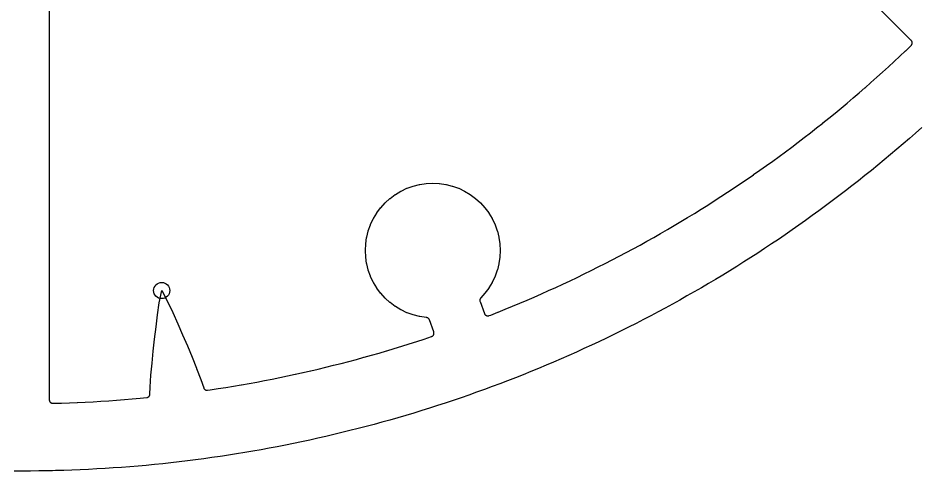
# Model space of a CAD drawing. Header units: millimetres. Extents: x -94 to 94, y -94 to 94.
# Drawn here: x -0.3 to 62.6, y -94.5 to -62.7 of the extents above; entities that cross this region are included whole.
import ezdxf

# ---------------------------------------------------------------- set-up
doc = ezdxf.new("R2010")
doc.units = ezdxf.units.MM
for name, color, linetype in [('CUT_INNER', 6, 'Continuous'), ('CUT_OUTER', 1, 'Continuous'), ('ENGRAVE', 7, 'Continuous')]:
    doc.layers.add(name, color=color, linetype=linetype)

msp = doc.modelspace()

# ---------------------------------------------------------------- linework, layer by layer
at = {"layer": 'CUT_INNER'}
msp.add_lwpolyline([(1.89, -56.3404), (1.89, -89.4993), (1.8912, -89.5241), (1.8949, -89.5487), (1.9011, -89.5728), (1.9095, -89.5962), (1.9203, -89.6186), (1.9333, -89.6398), (1.9482, -89.6597), (1.9651, -89.6779), (1.9837, -89.6944), (2.0039, -89.709), (2.0254, -89.7215), (2.0481, -89.7317), (2.0716, -89.7397), (2.0958, -89.7453), (2.1205, -89.7485), (2.1454, -89.7492), (2.2024, -89.748), (2.204, -89.7479), (2.7531, -89.7328), (2.7546, -89.7327), (3.3036, -89.7142), (3.3051, -89.7141), (3.854, -89.6922), (3.8555, -89.6922), (4.4043, -89.6669), (4.4058, -89.6668), (4.9544, -89.6382), (4.9559, -89.6381), (5.5043, -89.6061), (5.5058, -89.606), (6.054, -89.5706), (6.0555, -89.5705), (6.6035, -89.5318), (6.605, -89.5317), (7.1527, -89.4896), (7.1543, -89.4895), (7.7017, -89.444), (7.7032, -89.4439), (8.2504, -89.3951), (8.2519, -89.3949), (8.7144, -89.3508), (8.7381, -89.3474), (8.7613, -89.3418), (8.7838, -89.3339), (8.8056, -89.324), (8.8262, -89.312), (8.8457, -89.2981), (8.8637, -89.2824), (8.8801, -89.2651), (8.8948, -89.2463), (8.9077, -89.2261), (8.9185, -89.2048), (8.9273, -89.1826), (8.9339, -89.1597), (8.9383, -89.1362), (8.9405, -89.1124), (8.9615, -88.6093), (8.9617, -88.6063), (9.0168, -87.7701), (9.017, -87.7677), (9.0889, -86.9284), (9.089, -86.9265), (9.174, -86.0848), (9.1741, -86.0834), (9.2688, -85.2403), (9.371, -84.3943), (9.4793, -83.5473), (9.4794, -83.546), (9.5964, -82.7022), (9.5977, -82.6948), (9.7672, -81.8484), (9.7686, -81.843), (9.7713, -81.8475), (10.1794, -82.6085), (10.1827, -82.6152), (10.5396, -83.3887), (10.5401, -83.3899), (10.8889, -84.1674), (11.2322, -84.9471), (11.5684, -85.7282), (11.5689, -85.7295), (11.8945, -86.5104), (11.8952, -86.5121), (12.2076, -87.2944), (12.2085, -87.2966), (12.504, -88.0808), (12.505, -88.0837), (12.7087, -88.6663), (12.718, -88.6891), (12.7294, -88.7109), (12.743, -88.7314), (12.7585, -88.7506), (12.7758, -88.7681), (12.7947, -88.7838), (12.8151, -88.7976), (12.8367, -88.8093), (12.8594, -88.8188), (12.883, -88.8261), (12.9071, -88.831), (12.9316, -88.8335), (12.9562, -88.8335), (12.9807, -88.8312), (13.172, -88.8034), (13.1735, -88.8032), (13.7166, -88.7209), (13.7181, -88.7207), (14.2607, -88.6351), (14.2622, -88.6349), (14.8043, -88.5459), (14.8058, -88.5457), (15.3473, -88.4534), (15.3489, -88.4532), (15.8898, -88.3576), (15.8913, -88.3573), (16.4317, -88.2584), (16.4332, -88.2582), (16.9729, -88.1559), (16.9744, -88.1557), (17.5135, -88.0501), (17.515, -88.0498), (18.0534, -87.941), (18.0549, -87.9407), (18.5927, -87.8286), (18.5942, -87.8283), (19.1312, -87.7129), (19.1327, -87.7125), (19.6691, -87.5938), (19.6706, -87.5935), (20.2062, -87.4715), (20.2077, -87.4711), (20.7425, -87.3459), (20.744, -87.3455), (21.278, -87.2169), (21.2795, -87.2166), (21.8128, -87.0847), (21.8143, -87.0844), (22.3467, -86.9493), (22.3482, -86.9489), (22.8798, -86.8105), (22.8813, -86.8101), (23.4121, -86.6685), (23.4135, -86.6681), (23.9434, -86.5232), (23.9449, -86.5228), (24.4738, -86.3747), (24.4753, -86.3742), (25.0034, -86.2229), (25.0048, -86.2224), (25.532, -86.0678), (25.5334, -86.0674), (26.0596, -85.9095), (26.061, -85.9091), (26.5862, -85.748), (26.5877, -85.7476), (27.1119, -85.5833), (27.1133, -85.5828), (27.6365, -85.4153), (27.6379, -85.4148), (28.16, -85.2441), (28.1615, -85.2436), (28.6788, -85.071), (28.7021, -85.0619), (28.7243, -85.0506), (28.7453, -85.0371), (28.7648, -85.0215), (28.7827, -85.0041), (28.7988, -84.9851), (28.8128, -84.9645), (28.8248, -84.9426), (28.8345, -84.9196), (28.8419, -84.8957), (28.8468, -84.8713), (28.8493, -84.8464), (28.8494, -84.8215), (28.8469, -84.7967), (28.8419, -84.7722), (28.8346, -84.7483), (28.5256, -83.8993), (28.5156, -83.8758), (28.5033, -83.8534), (28.4888, -83.8324), (28.4722, -83.813), (28.4537, -83.7953), (28.4335, -83.7797), (28.4118, -83.7662), (28.3889, -83.7549), (28.3649, -83.7461), (28.3402, -83.7398), (28.3149, -83.736), (28.2963, -83.7342), (27.8499, -83.668), (27.8378, -83.6656), (27.4, -83.5559), (27.3882, -83.5523), (26.9632, -83.4002), (26.9519, -83.3956), (26.5438, -83.2025), (26.533, -83.1968), (26.1458, -82.9647), (26.1356, -82.9579), (25.773, -82.689), (25.7635, -82.6812), (25.4291, -82.378), (25.4204, -82.3694), (25.1173, -82.0349), (25.1095, -82.0254), (24.8406, -81.6628), (24.8338, -81.6527), (24.6017, -81.2655), (24.5959, -81.2546), (24.4029, -80.8466), (24.3982, -80.8352), (24.2461, -80.4102), (24.2426, -80.3985), (24.1329, -79.9606), (24.1305, -79.9486), (24.0643, -79.502), (24.0631, -79.4898), (24.0409, -79.039), (24.0409, -79.0267), (24.0631, -78.5758), (24.0643, -78.5636), (24.1305, -78.1171), (24.1329, -78.1051), (24.2426, -77.6672), (24.2461, -77.6555), (24.3982, -77.2304), (24.4029, -77.2191), (24.5959, -76.811), (24.6017, -76.8002), (24.8338, -76.413), (24.8406, -76.4028), (25.1095, -76.0403), (25.1173, -76.0308), (25.4204, -75.6963), (25.4291, -75.6876), (25.7635, -75.3845), (25.773, -75.3767), (26.1356, -75.1078), (26.1458, -75.101), (26.533, -74.8689), (26.5438, -74.8631), (26.9519, -74.6701), (26.9632, -74.6654), (27.3882, -74.5134), (27.4, -74.5098), (27.8378, -74.4001), (27.8499, -74.3977), (28.2964, -74.3315), (28.3086, -74.3303), (28.7595, -74.3081), (28.7717, -74.3081), (29.2226, -74.3303), (29.2348, -74.3315), (29.6813, -74.3977), (29.6934, -74.4001), (30.1312, -74.5098), (30.143, -74.5134), (30.568, -74.6654), (30.5793, -74.6701), (30.9874, -74.8631), (30.9982, -74.8689), (31.3854, -75.101), (31.3956, -75.1078), (31.7582, -75.3767), (31.7677, -75.3845), (32.1021, -75.6876), (32.1108, -75.6963), (32.414, -76.0308), (32.4217, -76.0403), (32.6906, -76.4028), (32.6975, -76.413), (32.9295, -76.8002), (32.9353, -76.811), (33.1283, -77.2191), (33.133, -77.2304), (33.2851, -77.6555), (33.2886, -77.6672), (33.3983, -78.1051), (33.4007, -78.1171), (33.467, -78.5636), (33.4682, -78.5758), (33.4903, -79.0267), (33.4903, -79.039), (33.4682, -79.4898), (33.467, -79.502), (33.4007, -79.9486), (33.3983, -79.9606), (33.2886, -80.3985), (33.2851, -80.4102), (33.133, -80.8352), (33.1283, -80.8466), (32.9353, -81.2546), (32.9295, -81.2655), (32.6975, -81.6527), (32.6906, -81.6628), (32.4217, -82.0254), (32.414, -82.0349), (32.1268, -82.3517), (32.1112, -82.3708), (32.0975, -82.3913), (32.0859, -82.4131), (32.0765, -82.4359), (32.0694, -82.4595), (32.0646, -82.4837), (32.0623, -82.5082), (32.0624, -82.5329), (32.0649, -82.5574), (32.0698, -82.5816), (32.0771, -82.6051), (32.3865, -83.4553), (32.3962, -83.4782), (32.4081, -83.5), (32.4221, -83.5206), (32.4381, -83.5397), (32.4559, -83.5571), (32.4753, -83.5726), (32.4962, -83.5861), (32.5183, -83.5975), (32.5415, -83.6066), (32.5654, -83.6134), (32.5899, -83.6178), (32.6147, -83.6197), (32.6396, -83.6191), (32.6643, -83.6161), (32.6885, -83.6106), (32.7121, -83.6027), (32.8222, -83.5599), (32.8236, -83.5593), (33.3343, -83.3569), (33.3357, -83.3563), (33.8451, -83.1508), (33.8465, -83.1502), (34.3547, -82.9416), (34.3561, -82.941), (34.863, -82.7292), (34.8644, -82.7286), (35.3699, -82.5137), (35.3713, -82.5131), (35.8756, -82.2952), (35.877, -82.2946), (36.3798, -82.0735), (36.3812, -82.0729), (36.8827, -81.8487), (36.8841, -81.8481), (37.3843, -81.6209), (37.3857, -81.6202), (37.8844, -81.39), (37.8858, -81.3893), (38.3831, -81.156), (38.3845, -81.1553), (38.8803, -80.9189), (38.8817, -80.9183), (39.3761, -80.6788), (39.3775, -80.6782), (39.8704, -80.4357), (39.8718, -80.435), (40.3632, -80.1896), (40.3645, -80.1889), (40.8544, -79.9404), (40.8558, -79.9397), (41.3442, -79.6882), (41.3455, -79.6875), (41.8324, -79.433), (41.8337, -79.4323), (42.319, -79.1748), (42.3203, -79.1741), (42.804, -78.9137), (42.8053, -78.913), (43.2874, -78.6496), (43.2887, -78.6488), (43.7691, -78.3825), (43.7705, -78.3817), (44.2493, -78.1124), (44.2506, -78.1117), (44.7277, -77.8395), (44.7291, -77.8387), (45.2045, -77.5635), (45.2058, -77.5628), (45.6796, -77.2847), (45.6809, -77.2839), (46.1529, -77.003), (46.1542, -77.0022), (46.6245, -76.7183), (46.6258, -76.7175), (47.0944, -76.4308), (47.0957, -76.43), (47.5625, -76.1404), (47.5638, -76.1396), (48.0288, -75.8471), (48.0301, -75.8463), (48.4932, -75.551), (48.4945, -75.5502), (48.9559, -75.252), (48.9572, -75.2512), (49.4167, -74.9502), (49.418, -74.9494), (49.8757, -74.6456), (49.877, -74.6448), (50.3328, -74.3382), (50.334, -74.3373), (50.7879, -74.0279), (50.7892, -74.0271), (51.2412, -73.7149), (51.2425, -73.714), (51.6926, -73.3991), (51.6938, -73.3982), (52.1419, -73.0806), (52.1432, -73.0797), (52.5894, -72.7592), (52.5906, -72.7583), (53.0348, -72.4352), (53.0361, -72.4343), (53.4783, -72.1084), (53.4795, -72.1075), (53.9197, -71.7789), (53.921, -71.778), (54.3591, -71.4467), (54.3604, -71.4458), (54.7965, -71.1118), (54.7977, -71.1109), (55.2318, -70.7743), (55.233, -70.7733), (55.665, -70.434), (55.6662, -70.4331), (56.0962, -70.0912), (56.0974, -70.0902), (56.5252, -69.7456), (56.5264, -69.7447), (56.9521, -69.3975), (56.9532, -69.3965), (57.3768, -69.0467), (57.378, -69.0458), (57.7994, -68.6934), (57.8006, -68.6924), (58.2198, -68.3374), (58.221, -68.3364), (58.638, -67.9789), (58.6392, -67.9779), (59.054, -67.6178), (59.0552, -67.6168), (59.4678, -67.2542), (59.4689, -67.2532), (59.8793, -66.8881), (59.8805, -66.887), (60.2886, -66.5194), (60.2898, -66.5184), (60.6957, -66.1482), (60.6968, -66.1472), (61.1004, -65.7746), (61.1015, -65.7735), (61.5028, -65.3984), (61.5039, -65.3974), (61.9029, -65.0198), (61.9041, -65.0188), (62.2865, -64.6523), (62.3036, -64.6343), (62.3188, -64.6146), (62.332, -64.5935), (62.343, -64.5712), (62.3517, -64.5479), (62.3581, -64.5239), (62.3621, -64.4993), (62.3636, -64.4745), (62.3626, -64.4496), (62.3592, -64.425), (62.3533, -64.4008), (62.3451, -64.3774), (62.3346, -64.3549), (62.3218, -64.3335), (62.3071, -64.3135), (62.2904, -64.295), (48.7946, -50.7992)], dxfattribs=at)
at = {"layer": 'CUT_OUTER'}
msp.add_lwpolyline([(63.0321, -70.4074), (62.5989, -70.7929), (62.1633, -71.1756), (61.7254, -71.5557), (61.2852, -71.9331), (60.8427, -72.3078), (60.3978, -72.6798), (59.9508, -73.049), (59.5014, -73.4155), (59.0498, -73.7792), (58.596, -74.1401), (58.14, -74.4983), (57.6818, -74.8536), (57.2214, -75.2061), (56.7589, -75.5558), (56.2942, -75.9027), (55.8274, -76.2466), (55.3585, -76.5878), (54.8875, -76.926), (54.4145, -77.2613), (53.9394, -77.5937), (53.4623, -77.9233), (52.9832, -78.2498), (52.502, -78.5735), (52.0189, -78.8941), (51.5339, -79.2118), (51.0468, -79.5265), (50.5579, -79.8383), (50.0671, -80.147), (49.5744, -80.4527), (49.0798, -80.7553), (48.5834, -81.055), (48.0851, -81.3515), (47.585, -81.645), (47.0832, -81.9355), (46.5795, -82.2228), (46.0742, -82.5071), (45.567, -82.7883), (45.0582, -83.0663), (44.5477, -83.3412), (44.0355, -83.613), (43.5216, -83.8816), (43.0061, -84.1471), (42.489, -84.4094), (41.9702, -84.6685), (41.4499, -84.9244), (40.9281, -85.1771), (40.4046, -85.4267), (39.8797, -85.673), (39.3533, -85.9161), (38.8254, -86.1559), (38.296, -86.3925), (37.7652, -86.6259), (37.2329, -86.856), (36.6993, -87.0828), (36.1643, -87.3063), (35.6279, -87.5266), (35.0902, -87.7435), (34.5511, -87.9572), (34.0108, -88.1675), (33.4692, -88.3746), (32.9263, -88.5783), (32.3822, -88.7786), (31.8368, -88.9757), (31.2903, -89.1693), (30.7425, -89.3596), (30.1937, -89.5466), (29.6437, -89.7302), (29.0925, -89.9104), (28.5403, -90.0872), (27.987, -90.2606), (27.4326, -90.4306), (26.8772, -90.5973), (26.3208, -90.7605), (25.7635, -90.9203), (25.2051, -91.0766), (24.6458, -91.2296), (24.0855, -91.3791), (23.5244, -91.5251), (22.9624, -91.6678), (22.3995, -91.8069), (21.8357, -91.9426), (21.2712, -92.0749), (20.7058, -92.2037), (20.1397, -92.329), (19.5728, -92.4508), (19.0051, -92.5692), (18.4368, -92.6841), (17.8677, -92.7954), (17.298, -92.9033), (16.7277, -93.0077), (16.1567, -93.1086), (15.585, -93.206), (15.0128, -93.2999), (14.4401, -93.3902), (14.0236, -93.4533), (14.0236, -93.4533), (13.866, -93.4772), (13.2922, -93.5605), (12.7179, -93.6403), (12.1431, -93.7166), (11.5678, -93.7893), (10.9921, -93.8585), (10.416, -93.9242), (9.8395, -93.9864), (9.2626, -94.045), (9.0541, -94.0648), (8.6862, -94.0999), (8.1086, -94.1515), (7.5308, -94.1995), (6.9526, -94.2439), (6.3742, -94.2848), (5.7956, -94.3221), (5.2167, -94.3559), (4.6377, -94.3861), (4.0584, -94.4128), (3.479, -94.4359), (2.8995, -94.4555), (2.3199, -94.4715), (2.1223, -94.4758), (2.1223, -94.4758), (1.7394, -94.484), (1.1597, -94.4929), (0.5798, -94.4982), (0, -94.5), (-0.5798, -94.4982)], dxfattribs=at)
at = {"layer": 'ENGRAVE'}
msp.add_circle((9.7685, -81.8423), 0.567, dxfattribs=at)

doc.saveas('drawing.dxf')
